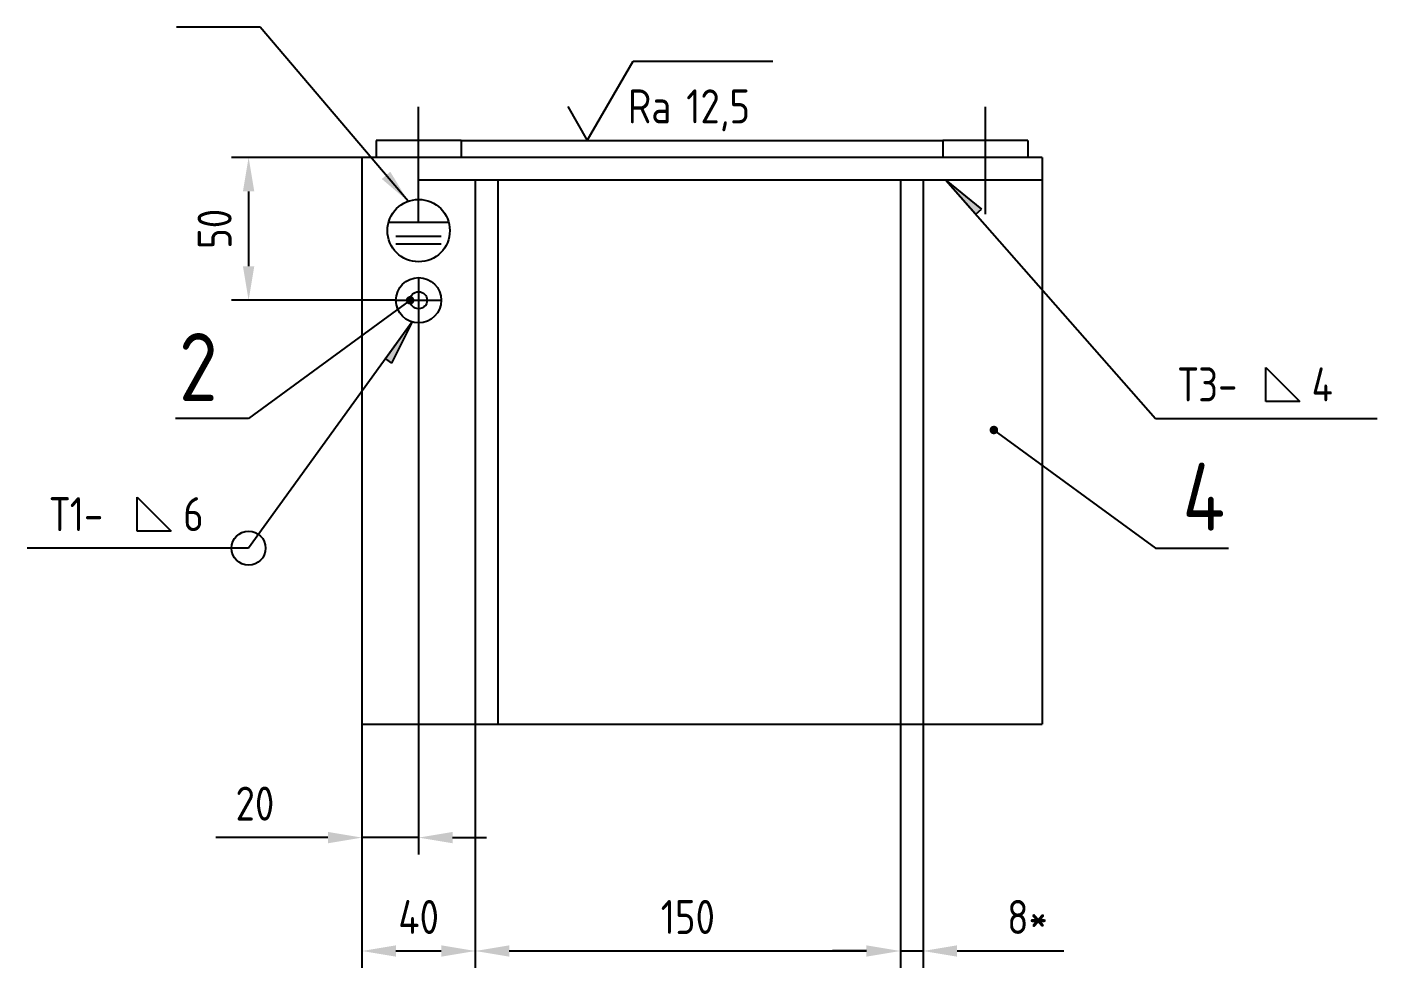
# Model space of a CAD drawing. Header units: millimetres. Extents: x -25976 to -4798, y -663 to 15440.
# Drawn here: x -7607.3 to -7130.9, y 7191.3 to 7523.3 of the extents above; entities that cross this region are included whole.
import ezdxf

# ---------------------------------------------------------------- set-up
doc = ezdxf.new("R2010")
doc.units = ezdxf.units.MM
doc.header["$LTSCALE"] = 0.25
doc.linetypes.add('CENTERX2', pattern=[4, 2.5, -0.5, 0.5, -0.5])
for name, color, linetype in [('Bord', 1, 'Continuous'), ('CEN2', 5, 'CENTERX2'), ('Con', 6, 'Continuous'), ('Cont', 6, 'Continuous'), ('Dim', 7, 'Continuous'), ('Text', 3, 'Continuous')]:
    doc.layers.add(name, color=color, linetype=linetype)
doc.styles.add('Style1', font='romans.shx', dxfattribs={"width": 0.8})
doc.dimstyles.new('LIN_4', dxfattribs={"dimscale": 4, "dimtxt": 3, "dimasz": 3, "dimexe": 1.5, "dimexo": 0, "dimgap": 1.5, "dimtad": 1, "dimtoh": 1, "dimdec": 1, "dimrnd": 1, "dimtxsty": 'Style1', "dimcen": 0, "dimdle": 2, "dimclrd": 256, "dimclrt": 3, "dimaunit": 1, "dimadec": 0, "dimazin": 0, "dimtm": 0.3, "dimtfac": 0.666667, "dimtdec": 1, "dimtmove": 0, "dimatfit": 2, "dimfxl": 1, "dimtvp": 0.833333, "dimtolj": 1, "dimarcsym": 0})
doc.dimstyles.new('Svarka_4', dxfattribs={"dimscale": 4, "dimtxt": 3, "dimasz": 4, "dimexe": 1.25, "dimexo": 0, "dimgap": 1, "dimtad": 1, "dimtoh": 1, "dimdec": 0, "dimtxsty": 'Style1', "dimblk": 'Arrow', "dimcen": 2.5, "dimclrt": 3, "dimadec": 0, "dimazin": 0, "dimtfac": 1, "dimtdec": 0, "dimtmove": 0, "dimatfit": 3, "dimldrblk": 'Arrow', "dimfxl": 1, "dimarcsym": 0})

# ---------------------------------------------------------------- blocks, each defined once
blk = doc.blocks.new('*D233')
at = {"layer": 'Dim', "color": 0, "lineweight": -2, "transparency": 16777216}
for p, q in [((-7489.09, 7277.27), (-7489.09, 7191.27)), ((-7449.09, 7277.27), (-7449.09, 7191.27))]:
    blk.add_line(p, q, dxfattribs=at)
at = {"layer": 'Dim', "lineweight": -2, "transparency": 16777216}
blk.add_line((-7477.09, 7197.27), (-7461.09, 7197.27), dxfattribs=at)
at = {"layer": 'Dim', "transparency": 16777216}
for points in [[(-7477.09, 7199.27), (-7477.09, 7195.27), (-7489.09, 7197.27)], [(-7461.09, 7199.27), (-7461.09, 7195.27), (-7449.09, 7197.27)]]:
    blk.add_solid(points, dxfattribs=at)
at = {"layer": 'Dim', "color": 3, "transparency": 16777216, "insert": (-7469.09, 7209.27), "char_height": 12, "attachment_point": 5, "style": 'Style1'}
blk.add_mtext('\\A1;40', dxfattribs=at)
blk = doc.blocks.new('*D234')
at = {"layer": 'Dim', "color": 0, "lineweight": -2, "transparency": 16777216}
for p, q in [((-7449.09, 7277.27), (-7449.09, 7191.27)), ((-7299.09, 7277.27), (-7299.09, 7191.27))]:
    blk.add_line(p, q, dxfattribs=at)
at = {"layer": 'Dim', "lineweight": -2, "transparency": 16777216}
blk.add_line((-7437.09, 7197.27), (-7311.09, 7197.27), dxfattribs=at)
at = {"layer": 'Dim', "transparency": 16777216}
for points in [[(-7437.09, 7199.27), (-7437.09, 7195.27), (-7449.09, 7197.27)], [(-7311.09, 7199.27), (-7311.09, 7195.27), (-7299.09, 7197.27)]]:
    blk.add_solid(points, dxfattribs=at)
at = {"layer": 'Dim', "color": 3, "transparency": 16777216, "insert": (-7374.09, 7209.27), "char_height": 12, "attachment_point": 5, "style": 'Style1'}
blk.add_mtext('\\A1;150', dxfattribs=at)
blk = doc.blocks.new('*D235')
at = {"layer": 'Dim', "color": 0, "lineweight": -2, "transparency": 16777216}
for p, q in [((-7299.09, 7277.27), (-7299.09, 7191.27)), ((-7291.09, 7277.27), (-7291.09, 7191.27))]:
    blk.add_line(p, q, dxfattribs=at)
at = {"layer": 'Dim', "lineweight": -2, "transparency": 16777216}
for p, q in [((-7311.09, 7197.27), (-7323.09, 7197.27)), ((-7299.09, 7197.27), (-7291.09, 7197.27)), ((-7279.09, 7197.27), (-7241.38, 7197.27))]:
    blk.add_line(p, q, dxfattribs=at)
at = {"layer": 'Dim', "transparency": 16777216}
for points in [[(-7311.09, 7199.27), (-7311.09, 7195.27), (-7299.09, 7197.27)], [(-7279.09, 7199.27), (-7279.09, 7195.27), (-7291.09, 7197.27)]]:
    blk.add_solid(points, dxfattribs=at)
at = {"layer": 'Dim', "color": 3, "transparency": 16777216, "insert": (-7254.23, 7209.27), "char_height": 12, "attachment_point": 5, "style": 'Style1'}
blk.add_mtext('\\A1;8*', dxfattribs=at)
blk = doc.blocks.new('*D236')
at = {"layer": 'Dim', "color": 0, "lineweight": -2, "transparency": 16777216}
for p, q in [((-7489.09, 7477.27), (-7535.09, 7477.27)), ((-7477.09, 7426.85), (-7535.09, 7426.85))]:
    blk.add_line(p, q, dxfattribs=at)
at = {"layer": 'Dim', "lineweight": -2, "transparency": 16777216}
blk.add_line((-7529.09, 7465.27), (-7529.09, 7438.85), dxfattribs=at)
at = {"layer": 'Dim', "transparency": 16777216}
for points in [[(-7531.09, 7465.27), (-7527.09, 7465.27), (-7529.09, 7477.27)], [(-7531.09, 7438.85), (-7527.09, 7438.85), (-7529.09, 7426.85)]]:
    blk.add_solid(points, dxfattribs=at)
at = {"layer": 'Dim', "color": 3, "transparency": 16777216, "insert": (-7541.09, 7452.06), "char_height": 12, "attachment_point": 5, "rotation": 90, "style": 'Style1'}
blk.add_mtext('\\A1;50', dxfattribs=at)
blk = doc.blocks.new('*D237')
at = {"layer": 'Dim', "color": 0, "lineweight": -2, "transparency": 16777216}
for p, q in [((-7469.09, 7418.85), (-7469.09, 7231.27)), ((-7489.09, 7277.27), (-7489.09, 7231.27))]:
    blk.add_line(p, q, dxfattribs=at)
at = {"layer": 'Dim', "lineweight": -2, "transparency": 16777216}
for p, q in [((-7501.09, 7237.27), (-7540.63, 7237.27)), ((-7469.09, 7237.27), (-7489.09, 7237.27)), ((-7457.09, 7237.27), (-7445.09, 7237.27))]:
    blk.add_line(p, q, dxfattribs=at)
at = {"layer": 'Dim', "transparency": 16777216}
for points in [[(-7501.09, 7239.27), (-7501.09, 7235.27), (-7489.09, 7237.27)], [(-7457.09, 7239.27), (-7457.09, 7235.27), (-7469.09, 7237.27)]]:
    blk.add_solid(points, dxfattribs=at)
at = {"layer": 'Dim', "color": 3, "transparency": 16777216, "insert": (-7526.86, 7249.27), "char_height": 12, "attachment_point": 5, "style": 'Style1'}
blk.add_mtext('\\A1;20', dxfattribs=at)
blk = doc.blocks.new('Arrow')
blk.add_hatch(color=256).paths.add_polyline_path([(0, 0), (-1, 0), (-1, -0.167)])
blk.add_line((-1, 0), (-1, -0.167))
at = {"color": 0, "linetype": 'ByBlock', "lineweight": -2}
for q in [(-1, 0), (-1, -0.167)]:
    blk.add_line((0, 0), q, dxfattribs=at)
blk = doc.blocks.new('svarka02')
at = {"layer": 'Text'}
for p, q in [((9.73, 1.5), (9.73, 4.5)), ((9.73, 4.5), (12.73, 1.5)), ((12.73, 1.5), (9.73, 1.5))]:
    blk.add_line(p, q, dxfattribs=at)
at = {"layer": 'Text', "style": 'Style1', "width": 0.8}
for tag, p in [('Т1-', (2, 1.5)), ('6', (13.78, 1.5))]:
    blk.add_attdef(tag, p, '', height=3, dxfattribs=at)
blk = doc.blocks.new('svarka04')
at = {"layer": 'Text'}
blk.add_circle((0, 0), 1.5, dxfattribs=at)
blk = doc.blocks.new('sherISO_01')
at = {"layer": 'Text'}
blk.add_line((4.04, 7), (16.36, 7), dxfattribs=at)
blk.add_lwpolyline([(-1.73, 3), (0, 0), (4.04, 7)], dxfattribs=at)
at = {"layer": 'Text', "style": 'Style1', "width": 0.8}
blk.add_text('Ra', height=3, dxfattribs=at).set_placement((3.58, 1.5))
blk.add_attdef('12,5', (8.73, 1.5), '', height=3, dxfattribs=at)

msp = doc.modelspace()

# ---------------------------------------------------------------- linework, layer by layer
at = {"layer": 'Bord'}
msp.add_circle((-7469.09005, 7451.43279), 11, dxfattribs=at)
at = {"layer": 'CEN2'}
for p, q in [((-7469.09005, 7457.26886), (-7469.09005, 7495.26886)), ((-7269.09005, 7457.26886), (-7269.09005, 7495.26886)), ((-7469.09005, 7434.84579), (-7469.09005, 7418.84579)), ((-7477.09005, 7426.84579), (-7461.09005, 7426.84579))]:
    msp.add_line(p, q, dxfattribs=at)
at = {"layer": 'Con'}
for p, q in [((-7469.09005, 7454.43279), (-7469.09005, 7462.43279)), ((-7479.67306, 7454.43279), (-7458.50705, 7454.43279)), ((-7477.09005, 7449.43279), (-7461.09005, 7449.43279)), ((-7477.09005, 7446.80733), (-7461.09005, 7446.80733))]:
    msp.add_line(p, q, dxfattribs=at)
at = {"layer": 'Cont'}
for p, q in [((-7484.09005, 7483.26886), (-7484.09005, 7477.26886)), ((-7454.09005, 7483.26886), (-7484.09005, 7483.26886)), ((-7454.09005, 7483.26886), (-7454.09005, 7477.26886)), ((-7254.09005, 7483.26886), (-7284.09005, 7483.26886)), ((-7480.09005, 7477.26886), (-7489.09005, 7477.26886)), ((-7249.09005, 7477.26886), (-7480.09005, 7477.26886)), ((-7249.09005, 7469.26886), (-7469.09005, 7469.26886))]:
    msp.add_line(p, q, dxfattribs=at)
at = {"layer": 'Cont', "ltscale": 0.155}
for p, q in [((-7284.09005, 7483.26886), (-7284.09005, 7477.26886)), ((-7254.09005, 7483.26886), (-7254.09005, 7477.26886)), ((-7489.09005, 7477.26886), (-7489.09005, 7277.26886)), ((-7249.09005, 7477.26886), (-7249.09005, 7277.26886)), ((-7449.09005, 7469.26886), (-7449.09005, 7277.26886)), ((-7441.09005, 7469.26886), (-7441.09005, 7277.26886)), ((-7299.09005, 7469.26886), (-7299.09005, 7277.26886)), ((-7291.09005, 7469.26886), (-7291.09005, 7277.26886)), ((-7489.09005, 7277.26886), (-7249.09005, 7277.26886))]:
    msp.add_line(p, q, dxfattribs=at)
for radius in [8, 3]:
    msp.add_circle((-7469.09005, 7426.84579), radius, dxfattribs=at)
at = {"layer": 'Dim'}
msp.add_line((-7454.09005, 7483.26886), (-7284.09005, 7483.26886), dxfattribs=at)

# ---------------------------------------------------------------- block references
at = {"layer": 'Dim', "xscale": 4, "yscale": 4, "zscale": 4}
for name, p, values in [('sherISO_01', (-7409.57069, 7483.26886), {'12,5': '12,5'}), ('svarka02', (-7209.09005, 7385.16375), {'6': '4', 'Т1-': 'Т3-'}), ('svarka02', (-7607.29448, 7339.39433), {'6': '6', 'Т1-': 'Т1-'})]:
    msp.add_blockref(name, p, dxfattribs=at).add_auto_attribs(values)
msp.add_blockref('svarka04', (-7529.09005, 7339.39433), dxfattribs=at)

# ---------------------------------------------------------------- texts
at = {"layer": 'Dim', "color": 6, "char_height": 24, "style": 'Style1'}
for s, insert, attachment_point in [('2', (-7553.66719, 7403.30074), 4), ('4', (-7184.51292, 7357.53131), 6)]:
    msp.add_mtext(s, dxfattribs=dict(at, insert=insert, attachment_point=attachment_point))

# ---------------------------------------------------------------- dimensions: what is measured, and where the dimension line sits
at = {"layer": 'Dim'}
dim = msp.add_linear_dim(base=(-7529.09005, 7426.84579), p1=(-7489.09005, 7477.26886), p2=(-7477.09005, 7426.84579), angle=90, dimstyle='LIN_4', dxfattribs=at)
dim.commit()
dim.dimension.update_dxf_attribs({"geometry": '*D236', "text_midpoint": (-7541.09005, 7452.05732)})
dim = msp.add_linear_dim(base=(-7469.09005, 7237.26886), p1=(-7489.09005, 7277.26886), p2=(-7469.09005, 7418.84579), dimstyle='LIN_4', dxfattribs=at)
dim.commit()
dim.dimension.update_dxf_attribs({"geometry": '*D237', "text_midpoint": (-7526.86148, 7237.26886), "dimtype": 160})
for base, p1, p2, picture, middle in [((-7449.09005, 7197.26886), (-7489.09005, 7277.26886), (-7449.09005, 7277.26886), '*D233', (-7469.09005, 7209.26886)), ((-7299.09005, 7197.26886), (-7449.09005, 7277.26886), (-7299.09005, 7277.26886), '*D234', (-7374.09005, 7209.26886))]:
    dim = msp.add_linear_dim(base=base, p1=p1, p2=p2, dimstyle='LIN_4', dxfattribs=at)
    dim.commit()
    dim.dimension.update_dxf_attribs({"geometry": picture, "text_midpoint": middle})
dim = msp.add_linear_dim(base=(-7291.09005, 7197.26886), p1=(-7299.09005, 7277.26886), p2=(-7291.09005, 7277.26886), text='<>*', dimstyle='LIN_4', dxfattribs=at)
dim.commit()
dim.dimension.update_dxf_attribs({"geometry": '*D235', "text_midpoint": (-7254.23291, 7209.26886)})

# ---------------------------------------------------------------- leaders
at = {"layer": 'Bord'}
for points in [[(-7472.09005, 7426.84579), (-7529.09005, 7385.16375), (-7554.85381, 7385.16375)], [(-7266.09005, 7381.07636), (-7209.09005, 7339.39433), (-7183.3263, 7339.39433)]]:
    msp.add_leader(points, dimstyle='LIN_4', override={"dimldrblk": 'DotSmall'}, dxfattribs=at)
at = {"layer": 'Dim'}
for points, dimstyle in [([(-7472.82374, 7461.77975), (-7525.0204, 7523.26886), (-7554.52242, 7523.26886)], 'LIN_4'), ([(-7283.03046, 7469.26886), (-7209.09005, 7385.16375), (-7130.88562, 7385.16375)], 'Svarka_4'), ([(-7471.42208, 7419.19323), (-7529.09005, 7339.39433), (-7607.29448, 7339.39433)], 'Svarka_4')]:
    msp.add_leader(points, dimstyle=dimstyle, dxfattribs=at)

doc.saveas('drawing.dxf')
